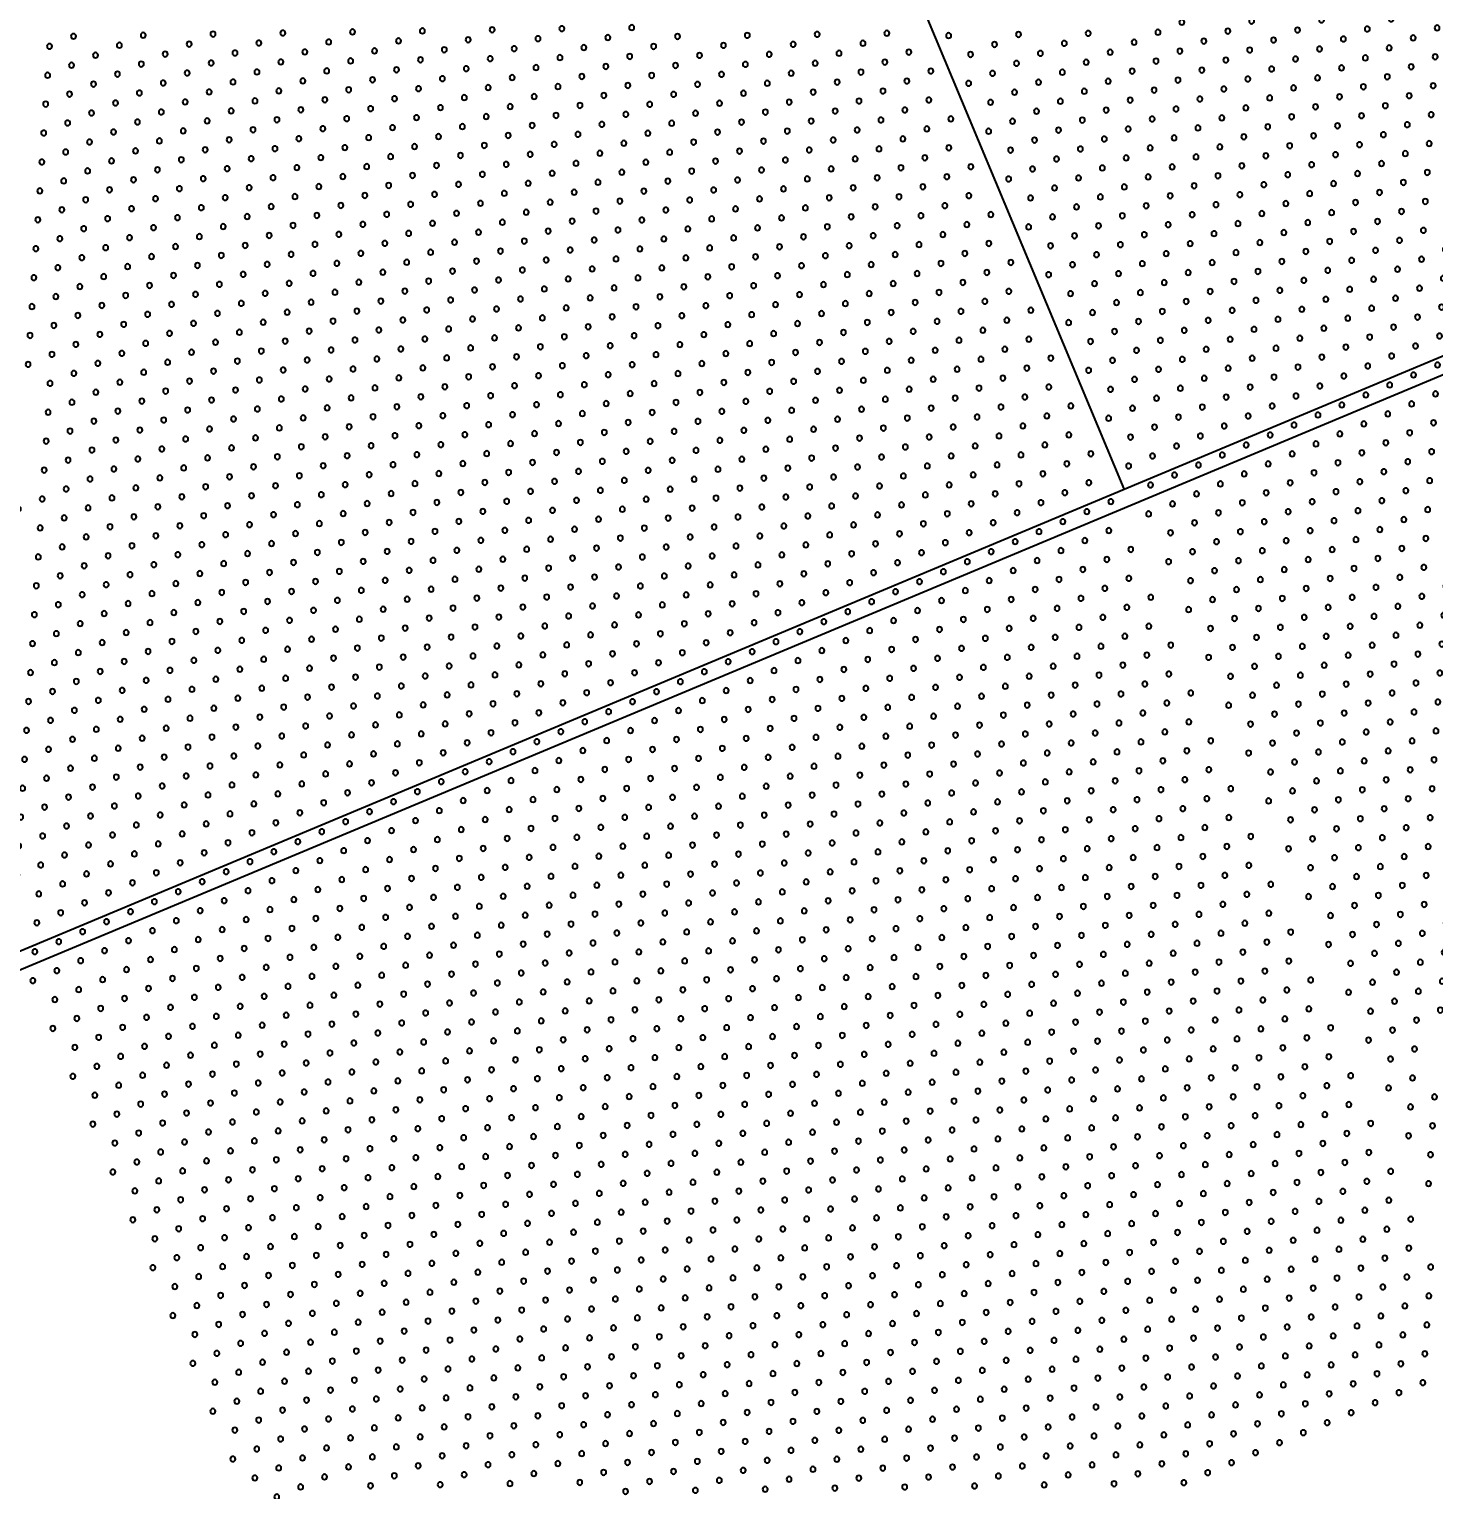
# Model space of a CAD drawing. Header units: millimetres. Extents: x 712803 to 922331, y -1382701 to -1225629.
# Drawn here: x 791081 to 792707, y -1325817 to -1324127 of the extents above; entities that cross this region are included whole.
import ezdxf

# ---------------------------------------------------------------- set-up
doc = ezdxf.new("R2010")
doc.units = ezdxf.units.MM
doc.header["$LTSCALE"] = 10
doc.header["$MEASUREMENT"] = 0
for name, color, linetype in [('I—平顶—分格线', 8, 'Continuous'), ('I—平顶—造型', 122, 'Continuous'), ('I—装饰—尺寸标注', 232, 'Continuous')]:
    doc.layers.add(name, color=color, linetype=linetype)
doc.styles.add('ARIAL', font='arial.ttf')
doc.dimstyles.new('XD30', dxfattribs={"dimscale": 30, "dimtxt": 2.5, "dimasz": 1, "dimexe": 1, "dimexo": 1, "dimgap": 0.8, "dimtad": 1, "dimdec": 0, "dimrnd": 5, "dimdsep": 46, "dimtxsty": 'ARIAL', "dimblk1": 'ARCHTICK', "dimblk2": 'ARCHTICK', "dimsah": 1, "dimcen": -0.9, "dimdle": 1, "dimclrd": 256, "dimclre": 256, "dimclrt": 40, "dimaunit": 1, "dimadec": 0, "dimazin": 0, "dimtfac": 0.35, "dimtdec": 0, "dimtix": 1, "dimtmove": 2, "dimatfit": 3, "dimldrblk": 'ARCHTICK', "dimfxl": 0, "dimtvp": 0.8, "dimtolj": 1, "dimtzin": 0, "dimarcsym": 0})

# ---------------------------------------------------------------- blocks, each defined once
blk = doc.blocks.new('_ArchTick')
at = {"color": 0, "linetype": 'ByBlock', "const_width": 0.15}
blk.add_lwpolyline([(-0.5, -0.5), (0.5, 0.5)], dxfattribs=at)
blk = doc.blocks.new('*D1586')
at = {"layer": 'Defpoints', "color": 0, "ltscale": 50, "transparency": 16777216}
for p in [(712802.6, -1325596.1, 277.1), (794966.1, -1327810.6, 276.8), (794557.8, -1327981.3)]:
    blk.add_point(p, dxfattribs=at)
at = {"layer": 'I—装饰—尺寸标注', "lineweight": -2, "ltscale": 50, "transparency": 16777216}
for p, q in [((781534.8, -1296829.9), (794569.3, -1328009)), ((781408, -1296915.4), (781574.1, -1296846)), ((794673.4, -1327932.9), (794530.1, -1327992.9))]:
    blk.add_line(p, q, dxfattribs=at)
at = {"layer": 'I—装饰—尺寸标注', "lineweight": -2, "ltscale": 50, "transparency": 16777216, "xscale": 30, "yscale": 30, "zscale": 30}
for p, rotation in [((781546.4, -1296857.5), 112.6875065896419), ((794557.8, -1327981.3), 292.6875065896419)]:
    blk.add_blockref('_ArchTick', p, dxfattribs=dict(at, rotation=rotation))
at = {"layer": 'I—装饰—尺寸标注', "color": 40, "ltscale": 50, "transparency": 16777216, "insert": (788109.6, -1312395.4), "char_height": 75, "attachment_point": 5, "rotation": 292.6875, "style": 'ARIAL'}
blk.add_mtext('\\A1;33735', dxfattribs=at)
blk = doc.blocks.new('30-1')
at = {"layer": 'I—平顶—分格线'}
for centre in [(-380, -55.6), (-350, -55.6), (-320, -55.6), (-290, -55.6), (-260, -55.6), (-230, -55.6), (-200, -55.6), (-170, -55.6), (-140, -55.6), (-110, -55.6), (-80, -55.6), (-455, -85.6), (-425, -85.6), (-395, -85.6), (-365, -85.6), (-335, -85.6), (-305, -85.6), (-275, -85.6), (-245, -85.6), (-215, -85.6), (-185, -85.6), (-155, -85.6), (-125, -85.6), (-95, -85.6), (-65, -85.6), (-530, -115.6), (-500, -115.6), (-470, -115.6), (-440, -115.6), (-410, -115.6), (-380, -115.6), (-350, -115.6), (-320, -115.6), (-290, -115.6), (-260, -115.6), (-230, -115.6), (-200, -115.6), (-170, -115.6), (-140, -115.6), (-110, -115.6), (-80, -115.6), (-50, -115.6), (-605, -145.6), (-575, -145.6), (-545, -145.6), (-515, -145.6), (-485, -145.6), (-455, -145.6), (-425, -145.6), (-395, -145.6), (-365, -145.6), (-335, -145.6), (-305, -145.6), (-275, -145.6), (-245, -145.6), (-215, -145.6), (-185, -145.6), (-155, -145.6), (-125, -145.6), (-95, -145.6), (-65, -145.6), (-35, -145.6), (-680, -175.6), (-650, -175.6), (-620, -175.6), (-590, -175.6), (-560, -175.6), (-530, -175.6), (-500, -175.6), (-470, -175.6), (-440, -175.6), (-410, -175.6), (-380, -175.6), (-350, -175.6), (-320, -175.6), (-290, -175.6), (-260, -175.6), (-230, -175.6), (-200, -175.6), (-170, -175.6), (-140, -175.6), (-110, -175.6), (-80, -175.6), (-50, -175.6), (-20, -175.6), (-755, -205.6), (-725, -205.6), (-695, -205.6), (-665, -205.6), (-635, -205.6), (-605, -205.6), (-575, -205.6), (-545, -205.6), (-515, -205.6), (-485, -205.6), (-455, -205.6), (-425, -205.6), (-395, -205.6), (-365, -205.6), (-335, -205.6), (-305, -205.6), (-275, -205.6), (-245, -205.6), (-215, -205.6), (-185, -205.6), (-155, -205.6), (-125, -205.6), (-95, -205.6), (-65, -205.6), (-35, -205.6), (-830, -235.6), (-800, -235.6), (-770, -235.6), (-740, -235.6), (-710, -235.6), (-680, -235.6), (-650, -235.6), (-620, -235.6), (-590, -235.6), (-560, -235.6), (-530, -235.6), (-500, -235.6), (-470, -235.6), (-440, -235.6), (-410, -235.6), (-380, -235.6), (-350, -235.6), (-320, -235.6), (-290, -235.6), (-260, -235.6), (-230, -235.6), (-200, -235.6), (-170, -235.6), (-140, -235.6), (-110, -235.6), (-80, -235.6), (-50, -235.6), (-20, -235.6), (-1385, -265.6), (-905, -265.6), (-875, -265.6), (-845, -265.6), (-815, -265.6), (-785, -265.6), (-755, -265.6), (-725, -265.6), (-695, -265.6), (-665, -265.6), (-635, -265.6), (-605, -265.6), (-575, -265.6), (-545, -265.6), (-515, -265.6), (-485, -265.6), (-455, -265.6), (-425, -265.6), (-395, -265.6), (-365, -265.6), (-335, -265.6), (-305, -265.6), (-275, -265.6), (-245, -265.6), (-215, -265.6), (-185, -265.6), (-155, -265.6), (-125, -265.6), (-95, -265.6), (-65, -265.6), (-35, -265.6), (-1370, -295.6), (-980, -295.6), (-950, -295.6), (-920, -295.6), (-890, -295.6), (-860, -295.6), (-830, -295.6), (-800, -295.6), (-770, -295.6), (-740, -295.6), (-710, -295.6), (-680, -295.6), (-650, -295.6), (-620, -295.6), (-590, -295.6), (-560, -295.6), (-530, -295.6), (-500, -295.6), (-470, -295.6), (-440, -295.6), (-410, -295.6), (-380, -295.6), (-350, -295.6), (-320, -295.6), (-290, -295.6), (-260, -295.6), (-230, -295.6), (-200, -295.6), (-170, -295.6), (-140, -295.6), (-110, -295.6), (-80, -295.6), (-50, -295.6), (-20, -295.6), (-1385, -325.6), (-1355, -325.6), (-1025, -325.6), (-995, -325.6), (-965, -325.6), (-935, -325.6), (-905, -325.6), (-875, -325.6), (-845, -325.6), (-815, -325.6), (-785, -325.6), (-755, -325.6), (-725, -325.6), (-695, -325.6), (-665, -325.6), (-635, -325.6), (-605, -325.6), (-575, -325.6), (-545, -325.6), (-515, -325.6), (-485, -325.6), (-455, -325.6), (-425, -325.6), (-395, -325.6), (-365, -325.6), (-335, -325.6), (-305, -325.6), (-275, -325.6), (-245, -325.6), (-215, -325.6), (-185, -325.6), (-155, -325.6), (-125, -325.6), (-95, -325.6), (-65, -325.6), (-35, -325.6), (-1370, -355.6), (-1340, -355.6), (-1100, -355.6), (-1070, -355.6), (-1040, -355.6), (-1010, -355.6), (-980, -355.6), (-950, -355.6), (-920, -355.6), (-890, -355.6), (-860, -355.6), (-830, -355.6), (-800, -355.6), (-770, -355.6), (-740, -355.6), (-710, -355.6), (-680, -355.6), (-650, -355.6), (-620, -355.6), (-590, -355.6), (-560, -355.6), (-530, -355.6), (-500, -355.6), (-470, -355.6), (-440, -355.6), (-410, -355.6), (-380, -355.6), (-350, -355.6), (-320, -355.6), (-290, -355.6), (-260, -355.6), (-230, -355.6), (-200, -355.6), (-170, -355.6), (-140, -355.6), (-110, -355.6), (-80, -355.6), (-50, -355.6), (-20, -355.6), (-1385, -385.6), (-1355, -385.6), (-1175, -385.6), (-1145, -385.6), (-1115, -385.6), (-1085, -385.6), (-1055, -385.6), (-1025, -385.6), (-995, -385.6), (-965, -385.6), (-935, -385.6), (-905, -385.6), (-875, -385.6), (-845, -385.6), (-815, -385.6), (-785, -385.6), (-755, -385.6), (-725, -385.6), (-695, -385.6), (-665, -385.6), (-635, -385.6), (-605, -385.6), (-575, -385.6), (-545, -385.6), (-515, -385.6), (-485, -385.6), (-455, -385.6), (-425, -385.6), (-395, -385.6), (-365, -385.6), (-335, -385.6), (-305, -385.6), (-275, -385.6), (-245, -385.6), (-215, -385.6), (-185, -385.6), (-155, -385.6), (-125, -385.6), (-95, -385.6), (-65, -385.6), (-35, -385.6), (-1370, -415.6), (-1340, -415.6), (-1250, -415.6), (-1220, -415.6), (-1190, -415.6), (-1160, -415.6), (-1130, -415.6), (-1100, -415.6), (-1070, -415.6), (-1040, -415.6), (-1010, -415.6), (-980, -415.6), (-950, -415.6), (-920, -415.6), (-890, -415.6), (-860, -415.6), (-830, -415.6), (-800, -415.6), (-770, -415.6), (-740, -415.6), (-710, -415.6), (-680, -415.6), (-650, -415.6), (-620, -415.6), (-590, -415.6), (-560, -415.6), (-530, -415.6), (-500, -415.6), (-470, -415.6), (-440, -415.6), (-410, -415.6), (-380, -415.6), (-350, -415.6), (-320, -415.6), (-290, -415.6), (-260, -415.6), (-230, -415.6), (-200, -415.6), (-170, -415.6), (-140, -415.6), (-110, -415.6), (-80, -415.6), (-50, -415.6), (-20, -415.6), (-1385, -445.6), (-1355, -445.6), (-1325, -445.6), (-1295, -445.6), (-1265, -445.6), (-1235, -445.6), (-1205, -445.6), (-1175, -445.6), (-1145, -445.6), (-1115, -445.6), (-1085, -445.6), (-1055, -445.6), (-1025, -445.6), (-995, -445.6), (-965, -445.6), (-935, -445.6), (-905, -445.6), (-875, -445.6), (-845, -445.6), (-815, -445.6), (-785, -445.6), (-755, -445.6), (-725, -445.6), (-695, -445.6), (-665, -445.6), (-635, -445.6), (-605, -445.6), (-575, -445.6), (-545, -445.6), (-515, -445.6), (-485, -445.6), (-455, -445.6), (-425, -445.6), (-395, -445.6), (-365, -445.6), (-335, -445.6), (-305, -445.6), (-275, -445.6), (-245, -445.6), (-215, -445.6), (-185, -445.6), (-155, -445.6), (-125, -445.6), (-95, -445.6), (-65, -445.6), (-35, -445.6), (-1370, -475.6), (-1340, -475.6), (-1310, -475.6), (-1280, -475.6), (-1250, -475.6), (-1220, -475.6), (-1190, -475.6), (-1160, -475.6), (-1130, -475.6), (-1100, -475.6), (-1070, -475.6), (-1040, -475.6), (-1010, -475.6), (-980, -475.6), (-950, -475.6), (-920, -475.6), (-890, -475.6), (-860, -475.6), (-830, -475.6), (-800, -475.6), (-770, -475.6), (-740, -475.6), (-710, -475.6), (-680, -475.6), (-650, -475.6), (-620, -475.6), (-590, -475.6), (-560, -475.6), (-530, -475.6), (-500, -475.6), (-470, -475.6), (-440, -475.6), (-410, -475.6), (-380, -475.6), (-350, -475.6), (-320, -475.6), (-290, -475.6), (-260, -475.6), (-230, -475.6), (-200, -475.6), (-170, -475.6), (-140, -475.6), (-110, -475.6), (-80, -475.6), (-50, -475.6), (-20, -475.6), (-1385, -505.6), (-1355, -505.6), (-1325, -505.6), (-1295, -505.6), (-1265, -505.6), (-1235, -505.6), (-1205, -505.6), (-1175, -505.6), (-1145, -505.6), (-1115, -505.6), (-1085, -505.6), (-1055, -505.6), (-1025, -505.6), (-995, -505.6), (-965, -505.6), (-935, -505.6), (-905, -505.6), (-875, -505.6), (-845, -505.6), (-815, -505.6), (-785, -505.6), (-755, -505.6), (-725, -505.6), (-695, -505.6), (-665, -505.6), (-635, -505.6), (-605, -505.6), (-575, -505.6), (-545, -505.6), (-515, -505.6), (-485, -505.6), (-455, -505.6), (-425, -505.6), (-395, -505.6), (-365, -505.6), (-335, -505.6), (-305, -505.6), (-275, -505.6), (-245, -505.6), (-215, -505.6), (-185, -505.6), (-155, -505.6), (-125, -505.6), (-95, -505.6), (-65, -505.6), (-35, -505.6), (-1370, -535.6), (-1340, -535.6), (-1310, -535.6), (-1280, -535.6), (-1250, -535.6), (-1220, -535.6), (-1190, -535.6), (-1160, -535.6), (-1130, -535.6), (-1100, -535.6), (-1070, -535.6), (-1040, -535.6), (-1010, -535.6), (-980, -535.6), (-950, -535.6), (-920, -535.6), (-890, -535.6), (-860, -535.6), (-830, -535.6), (-800, -535.6), (-770, -535.6), (-740, -535.6), (-710, -535.6), (-680, -535.6), (-650, -535.6), (-620, -535.6), (-590, -535.6), (-560, -535.6), (-530, -535.6), (-500, -535.6), (-470, -535.6), (-440, -535.6), (-410, -535.6), (-380, -535.6), (-350, -535.6), (-320, -535.6), (-290, -535.6), (-260, -535.6), (-230, -535.6), (-200, -535.6), (-170, -535.6), (-140, -535.6), (-110, -535.6), (-80, -535.6), (-50, -535.6), (-20, -535.6), (-1385, -565.6), (-1355, -565.6), (-1325, -565.6), (-1295, -565.6), (-1265, -565.6), (-1235, -565.6), (-1205, -565.6), (-1175, -565.6), (-1145, -565.6), (-1115, -565.6), (-1085, -565.6), (-1055, -565.6), (-1025, -565.6), (-995, -565.6), (-965, -565.6), (-935, -565.6), (-905, -565.6), (-875, -565.6), (-845, -565.6), (-815, -565.6), (-785, -565.6), (-755, -565.6), (-725, -565.6), (-695, -565.6), (-665, -565.6), (-635, -565.6), (-605, -565.6), (-575, -565.6), (-545, -565.6), (-515, -565.6), (-485, -565.6), (-455, -565.6), (-425, -565.6), (-395, -565.6), (-365, -565.6), (-335, -565.6), (-305, -565.6), (-275, -565.6), (-245, -565.6), (-215, -565.6), (-185, -565.6), (-155, -565.6), (-125, -565.6), (-95, -565.6), (-65, -565.6), (-35, -565.6), (-1370, -595.6), (-1340, -595.6), (-1310, -595.6), (-1280, -595.6), (-1250, -595.6), (-1220, -595.6), (-1190, -595.6), (-1160, -595.6), (-1130, -595.6), (-1100, -595.6), (-1070, -595.6), (-1040, -595.6), (-1010, -595.6), (-980, -595.6), (-950, -595.6), (-920, -595.6), (-890, -595.6), (-860, -595.6), (-830, -595.6), (-800, -595.6), (-770, -595.6), (-740, -595.6), (-710, -595.6), (-680, -595.6), (-650, -595.6), (-620, -595.6), (-590, -595.6), (-560, -595.6), (-530, -595.6), (-500, -595.6), (-470, -595.6), (-440, -595.6), (-410, -595.6), (-380, -595.6), (-350, -595.6), (-320, -595.6), (-290, -595.6), (-260, -595.6), (-230, -595.6), (-200, -595.6), (-170, -595.6), (-140, -595.6), (-110, -595.6), (-80, -595.6), (-50, -595.6), (-20, -595.6), (-1385, -625.6), (-1355, -625.6), (-1325, -625.6), (-1295, -625.6), (-1265, -625.6), (-1235, -625.6), (-1205, -625.6), (-1175, -625.6), (-1145, -625.6), (-1115, -625.6), (-1085, -625.6), (-1055, -625.6), (-1025, -625.6), (-995, -625.6), (-965, -625.6), (-935, -625.6), (-905, -625.6), (-875, -625.6), (-845, -625.6), (-815, -625.6), (-785, -625.6), (-755, -625.6), (-725, -625.6), (-695, -625.6), (-665, -625.6), (-635, -625.6), (-605, -625.6), (-575, -625.6), (-545, -625.6), (-515, -625.6), (-485, -625.6), (-455, -625.6), (-425, -625.6), (-395, -625.6), (-365, -625.6), (-335, -625.6), (-305, -625.6), (-275, -625.6), (-245, -625.6), (-215, -625.6), (-185, -625.6), (-155, -625.6), (-125, -625.6), (-95, -625.6), (-65, -625.6), (-35, -625.6), (-1370, -655.6), (-1340, -655.6), (-1310, -655.6), (-1280, -655.6), (-1250, -655.6), (-1220, -655.6), (-1190, -655.6), (-1160, -655.6), (-1130, -655.6), (-1100, -655.6), (-1070, -655.6), (-1040, -655.6), (-1010, -655.6), (-980, -655.6), (-950, -655.6), (-920, -655.6), (-890, -655.6), (-860, -655.6), (-830, -655.6), (-800, -655.6), (-770, -655.6), (-740, -655.6), (-710, -655.6), (-680, -655.6), (-650, -655.6), (-620, -655.6), (-590, -655.6), (-560, -655.6), (-530, -655.6), (-500, -655.6), (-470, -655.6), (-440, -655.6), (-410, -655.6), (-380, -655.6), (-350, -655.6), (-320, -655.6), (-290, -655.6), (-260, -655.6), (-230, -655.6), (-200, -655.6), (-170, -655.6), (-140, -655.6), (-110, -655.6), (-80, -655.6), (-50, -655.6), (-20, -655.6), (-1385, -685.6), (-1355, -685.6), (-1325, -685.6), (-1295, -685.6), (-1265, -685.6), (-1235, -685.6), (-1205, -685.6), (-1175, -685.6), (-1145, -685.6), (-1115, -685.6), (-1085, -685.6), (-1055, -685.6), (-1025, -685.6), (-995, -685.6), (-965, -685.6), (-935, -685.6), (-905, -685.6), (-875, -685.6), (-845, -685.6), (-815, -685.6), (-785, -685.6), (-755, -685.6), (-725, -685.6), (-695, -685.6), (-665, -685.6), (-635, -685.6), (-605, -685.6), (-575, -685.6), (-545, -685.6), (-515, -685.6), (-485, -685.6), (-455, -685.6), (-425, -685.6), (-395, -685.6), (-365, -685.6), (-335, -685.6), (-305, -685.6), (-275, -685.6), (-245, -685.6), (-215, -685.6), (-185, -685.6), (-155, -685.6), (-125, -685.6), (-95, -685.6), (-65, -685.6), (-35, -685.6), (-1370, -715.6), (-1340, -715.6), (-1310, -715.6), (-1280, -715.6), (-1250, -715.6), (-1220, -715.6), (-1190, -715.6), (-1160, -715.6), (-1130, -715.6), (-1100, -715.6), (-1070, -715.6), (-1040, -715.6), (-1010, -715.6), (-980, -715.6), (-950, -715.6), (-920, -715.6), (-890, -715.6), (-860, -715.6), (-830, -715.6), (-800, -715.6), (-770, -715.6), (-740, -715.6), (-710, -715.6), (-680, -715.6), (-650, -715.6), (-620, -715.6), (-590, -715.6), (-560, -715.6), (-530, -715.6), (-500, -715.6), (-470, -715.6), (-440, -715.6), (-410, -715.6), (-380, -715.6), (-350, -715.6), (-320, -715.6), (-290, -715.6), (-260, -715.6), (-230, -715.6), (-200, -715.6), (-170, -715.6), (-140, -715.6), (-110, -715.6), (-80, -715.6), (-50, -715.6), (-20, -715.6), (-1385, -745.6), (-1355, -745.6), (-1325, -745.6), (-1295, -745.6), (-1265, -745.6), (-1235, -745.6), (-1205, -745.6), (-1175, -745.6), (-1145, -745.6), (-1115, -745.6), (-1085, -745.6), (-1055, -745.6), (-1025, -745.6), (-995, -745.6), (-965, -745.6), (-935, -745.6), (-905, -745.6), (-875, -745.6), (-845, -745.6), (-815, -745.6), (-785, -745.6), (-755, -745.6), (-725, -745.6), (-695, -745.6), (-665, -745.6), (-635, -745.6), (-605, -745.6), (-575, -745.6), (-545, -745.6), (-515, -745.6), (-485, -745.6), (-455, -745.6), (-425, -745.6), (-395, -745.6), (-365, -745.6), (-335, -745.6), (-305, -745.6), (-275, -745.6), (-245, -745.6), (-215, -745.6), (-185, -745.6), (-155, -745.6), (-125, -745.6), (-95, -745.6), (-65, -745.6), (-35, -745.6), (-1370, -775.6), (-1340, -775.6), (-1310, -775.6), (-1280, -775.6), (-1250, -775.6), (-1220, -775.6), (-1190, -775.6), (-1160, -775.6), (-1130, -775.6), (-1100, -775.6), (-1070, -775.6), (-1040, -775.6), (-1010, -775.6), (-980, -775.6), (-950, -775.6), (-920, -775.6), (-890, -775.6), (-860, -775.6), (-830, -775.6), (-800, -775.6), (-770, -775.6), (-740, -775.6), (-710, -775.6), (-680, -775.6), (-650, -775.6), (-620, -775.6), (-590, -775.6), (-560, -775.6), (-530, -775.6), (-500, -775.6), (-470, -775.6), (-440, -775.6), (-410, -775.6), (-380, -775.6), (-350, -775.6), (-320, -775.6), (-290, -775.6), (-260, -775.6), (-230, -775.6), (-200, -775.6), (-170, -775.6), (-140, -775.6), (-110, -775.6), (-80, -775.6), (-50, -775.6), (-20, -775.6), (-1385, -805.6), (-1355, -805.6), (-1325, -805.6), (-1295, -805.6), (-1265, -805.6), (-1235, -805.6), (-1205, -805.6), (-1175, -805.6), (-1145, -805.6), (-1115, -805.6), (-1085, -805.6), (-1055, -805.6), (-1025, -805.6), (-995, -805.6), (-965, -805.6), (-935, -805.6), (-905, -805.6), (-875, -805.6), (-845, -805.6), (-815, -805.6), (-785, -805.6), (-755, -805.6), (-725, -805.6), (-695, -805.6), (-665, -805.6), (-635, -805.6), (-605, -805.6), (-575, -805.6), (-545, -805.6), (-515, -805.6), (-485, -805.6), (-455, -805.6), (-425, -805.6), (-395, -805.6), (-365, -805.6), (-335, -805.6), (-305, -805.6), (-275, -805.6), (-245, -805.6), (-215, -805.6), (-185, -805.6), (-155, -805.6), (-125, -805.6), (-95, -805.6), (-65, -805.6), (-35, -805.6), (-1370, -835.6), (-1340, -835.6), (-1310, -835.6), (-1280, -835.6), (-1250, -835.6), (-1220, -835.6), (-1190, -835.6), (-1160, -835.6), (-1130, -835.6), (-1100, -835.6), (-1070, -835.6), (-1040, -835.6), (-1010, -835.6), (-980, -835.6), (-950, -835.6), (-920, -835.6), (-890, -835.6), (-860, -835.6), (-830, -835.6), (-800, -835.6), (-770, -835.6), (-740, -835.6), (-710, -835.6), (-680, -835.6), (-650, -835.6), (-620, -835.6), (-590, -835.6), (-560, -835.6), (-530, -835.6), (-500, -835.6), (-470, -835.6), (-440, -835.6), (-410, -835.6), (-380, -835.6), (-350, -835.6), (-320, -835.6), (-290, -835.6), (-260, -835.6), (-230, -835.6), (-200, -835.6), (-170, -835.6), (-140, -835.6), (-110, -835.6), (-80, -835.6), (-50, -835.6), (-20, -835.6), (-1385, -865.6), (-1355, -865.6), (-1325, -865.6), (-1295, -865.6), (-1265, -865.6), (-1235, -865.6), (-1205, -865.6), (-1175, -865.6), (-1145, -865.6), (-1115, -865.6), (-1085, -865.6), (-1055, -865.6), (-1025, -865.6), (-995, -865.6), (-965, -865.6), (-935, -865.6), (-905, -865.6), (-875, -865.6), (-845, -865.6), (-815, -865.6), (-785, -865.6), (-755, -865.6), (-725, -865.6), (-695, -865.6), (-665, -865.6), (-635, -865.6), (-605, -865.6), (-575, -865.6), (-545, -865.6), (-515, -865.6), (-485, -865.6), (-455, -865.6), (-425, -865.6), (-395, -865.6), (-365, -865.6), (-335, -865.6), (-305, -865.6), (-275, -865.6), (-245, -865.6), (-215, -865.6), (-185, -865.6), (-155, -865.6), (-125, -865.6), (-95, -865.6), (-65, -865.6), (-35, -865.6), (-1370, -895.6), (-1340, -895.6), (-1310, -895.6), (-1280, -895.6), (-1250, -895.6), (-1220, -895.6), (-1190, -895.6), (-1160, -895.6), (-1130, -895.6), (-1100, -895.6), (-1070, -895.6), (-1040, -895.6), (-1010, -895.6), (-980, -895.6), (-950, -895.6), (-920, -895.6), (-890, -895.6), (-860, -895.6), (-830, -895.6), (-800, -895.6), (-770, -895.6), (-740, -895.6), (-710, -895.6), (-680, -895.6), (-650, -895.6), (-620, -895.6), (-590, -895.6), (-560, -895.6), (-530, -895.6), (-500, -895.6), (-470, -895.6), (-440, -895.6), (-410, -895.6), (-380, -895.6), (-350, -895.6), (-320, -895.6), (-290, -895.6), (-260, -895.6), (-230, -895.6), (-200, -895.6), (-170, -895.6), (-140, -895.6), (-110, -895.6), (-80, -895.6), (-50, -895.6), (-20, -895.6), (-1385, -925.6), (-1355, -925.6), (-1325, -925.6), (-1295, -925.6), (-1265, -925.6), (-1235, -925.6), (-1205, -925.6), (-1175, -925.6), (-1145, -925.6), (-1115, -925.6), (-1085, -925.6), (-1055, -925.6), (-1025, -925.6), (-995, -925.6), (-965, -925.6), (-935, -925.6), (-905, -925.6), (-875, -925.6), (-845, -925.6), (-815, -925.6), (-785, -925.6), (-755, -925.6), (-725, -925.6), (-695, -925.6), (-665, -925.6), (-635, -925.6), (-605, -925.6), (-575, -925.6), (-545, -925.6), (-515, -925.6), (-485, -925.6), (-455, -925.6), (-425, -925.6), (-395, -925.6), (-365, -925.6), (-335, -925.6), (-305, -925.6), (-275, -925.6), (-245, -925.6), (-215, -925.6), (-185, -925.6), (-155, -925.6), (-125, -925.6), (-95, -925.6), (-65, -925.6), (-35, -925.6), (-1370, -955.6), (-1340, -955.6), (-1310, -955.6), (-1280, -955.6), (-1250, -955.6), (-1220, -955.6), (-1190, -955.6), (-1160, -955.6), (-1130, -955.6), (-1100, -955.6), (-1070, -955.6), (-1040, -955.6), (-1010, -955.6), (-980, -955.6), (-950, -955.6), (-920, -955.6), (-890, -955.6), (-860, -955.6), (-830, -955.6), (-800, -955.6), (-770, -955.6), (-740, -955.6), (-710, -955.6), (-680, -955.6), (-650, -955.6), (-620, -955.6), (-590, -955.6), (-560, -955.6), (-530, -955.6), (-500, -955.6), (-470, -955.6), (-440, -955.6), (-410, -955.6), (-380, -955.6), (-350, -955.6), (-320, -955.6), (-290, -955.6), (-260, -955.6), (-230, -955.6), (-200, -955.6), (-170, -955.6), (-140, -955.6), (-110, -955.6), (-80, -955.6), (-50, -955.6), (-20, -955.6), (-1385, -985.6), (-1355, -985.6), (-1325, -985.6), (-1295, -985.6), (-1265, -985.6), (-1235, -985.6), (-1205, -985.6), (-1175, -985.6), (-1145, -985.6), (-1115, -985.6), (-1085, -985.6), (-1055, -985.6), (-1025, -985.6), (-995, -985.6), (-965, -985.6), (-935, -985.6), (-905, -985.6), (-875, -985.6), (-845, -985.6), (-815, -985.6), (-785, -985.6), (-755, -985.6), (-725, -985.6), (-695, -985.6), (-665, -985.6), (-635, -985.6), (-605, -985.6), (-575, -985.6), (-545, -985.6), (-515, -985.6), (-485, -985.6), (-455, -985.6), (-425, -985.6), (-395, -985.6), (-365, -985.6), (-335, -985.6), (-305, -985.6), (-275, -985.6), (-245, -985.6), (-215, -985.6), (-185, -985.6), (-155, -985.6), (-125, -985.6), (-95, -985.6), (-65, -985.6), (-35, -985.6), (-1370, -1015.6), (-1340, -1015.6), (-1310, -1015.6), (-1280, -1015.6), (-1250, -1015.6), (-1220, -1015.6), (-1190, -1015.6), (-1160, -1015.6), (-1130, -1015.6), (-1100, -1015.6), (-1070, -1015.6), (-1040, -1015.6), (-1010, -1015.6), (-980, -1015.6), (-950, -1015.6), (-920, -1015.6), (-890, -1015.6), (-860, -1015.6), (-830, -1015.6), (-800, -1015.6), (-770, -1015.6), (-740, -1015.6), (-710, -1015.6), (-680, -1015.6), (-650, -1015.6), (-620, -1015.6), (-590, -1015.6), (-560, -1015.6), (-530, -1015.6), (-500, -1015.6), (-470, -1015.6), (-440, -1015.6), (-410, -1015.6), (-380, -1015.6), (-350, -1015.6), (-320, -1015.6), (-290, -1015.6), (-260, -1015.6), (-230, -1015.6), (-200, -1015.6), (-170, -1015.6), (-140, -1015.6), (-110, -1015.6), (-80, -1015.6), (-50, -1015.6), (-20, -1015.6), (-1385, -1045.6), (-1355, -1045.6), (-1325, -1045.6), (-1295, -1045.6), (-1265, -1045.6), (-1235, -1045.6), (-1205, -1045.6), (-1175, -1045.6), (-1145, -1045.6), (-1115, -1045.6), (-1085, -1045.6), (-1055, -1045.6), (-1025, -1045.6), (-995, -1045.6), (-965, -1045.6), (-935, -1045.6), (-905, -1045.6), (-875, -1045.6), (-845, -1045.6), (-815, -1045.6), (-785, -1045.6), (-755, -1045.6), (-725, -1045.6), (-695, -1045.6), (-665, -1045.6), (-635, -1045.6), (-605, -1045.6), (-575, -1045.6), (-545, -1045.6), (-515, -1045.6), (-485, -1045.6), (-455, -1045.6), (-425, -1045.6), (-395, -1045.6), (-365, -1045.6), (-335, -1045.6), (-305, -1045.6), (-275, -1045.6), (-245, -1045.6), (-215, -1045.6), (-185, -1045.6), (-155, -1045.6), (-125, -1045.6), (-95, -1045.6), (-65, -1045.6), (-35, -1045.6), (-1370, -1075.6), (-1340, -1075.6), (-1310, -1075.6), (-1280, -1075.6), (-1250, -1075.6), (-1220, -1075.6), (-1190, -1075.6), (-1160, -1075.6), (-1130, -1075.6), (-1100, -1075.6), (-1070, -1075.6), (-1040, -1075.6), (-1010, -1075.6), (-980, -1075.6), (-950, -1075.6), (-920, -1075.6), (-890, -1075.6), (-860, -1075.6), (-830, -1075.6), (-800, -1075.6), (-770, -1075.6), (-740, -1075.6), (-710, -1075.6), (-680, -1075.6), (-650, -1075.6), (-620, -1075.6), (-590, -1075.6), (-560, -1075.6), (-530, -1075.6), (-500, -1075.6), (-470, -1075.6), (-440, -1075.6), (-410, -1075.6), (-380, -1075.6), (-350, -1075.6), (-320, -1075.6), (-290, -1075.6), (-260, -1075.6), (-230, -1075.6), (-200, -1075.6), (-170, -1075.6), (-140, -1075.6), (-110, -1075.6), (-80, -1075.6), (-50, -1075.6), (-20, -1075.6), (-1385, -1105.6), (-1355, -1105.6), (-1325, -1105.6), (-1295, -1105.6), (-1265, -1105.6), (-1235, -1105.6), (-1205, -1105.6), (-1175, -1105.6), (-1145, -1105.6), (-1115, -1105.6), (-1085, -1105.6), (-1055, -1105.6), (-1025, -1105.6), (-995, -1105.6), (-965, -1105.6), (-935, -1105.6), (-905, -1105.6), (-875, -1105.6), (-845, -1105.6), (-815, -1105.6), (-785, -1105.6), (-755, -1105.6), (-725, -1105.6), (-695, -1105.6), (-665, -1105.6), (-635, -1105.6), (-605, -1105.6), (-575, -1105.6), (-545, -1105.6), (-515, -1105.6), (-485, -1105.6), (-455, -1105.6), (-425, -1105.6), (-395, -1105.6), (-365, -1105.6), (-335, -1105.6), (-305, -1105.6), (-275, -1105.6), (-245, -1105.6), (-215, -1105.6), (-185, -1105.6), (-155, -1105.6), (-125, -1105.6), (-95, -1105.6), (-65, -1105.6), (-35, -1105.6), (-1370, -1135.6), (-1340, -1135.6), (-1310, -1135.6), (-1280, -1135.6), (-1250, -1135.6), (-1220, -1135.6), (-1190, -1135.6), (-1160, -1135.6), (-1130, -1135.6), (-1100, -1135.6), (-1070, -1135.6), (-1040, -1135.6), (-1010, -1135.6), (-980, -1135.6), (-950, -1135.6), (-920, -1135.6), (-890, -1135.6), (-860, -1135.6), (-830, -1135.6), (-800, -1135.6), (-770, -1135.6), (-740, -1135.6), (-710, -1135.6), (-680, -1135.6), (-650, -1135.6), (-620, -1135.6), (-590, -1135.6), (-560, -1135.6), (-530, -1135.6), (-500, -1135.6), (-470, -1135.6), (-440, -1135.6), (-410, -1135.6), (-380, -1135.6), (-350, -1135.6), (-320, -1135.6), (-290, -1135.6), (-260, -1135.6), (-230, -1135.6), (-200, -1135.6), (-170, -1135.6), (-140, -1135.6), (-110, -1135.6), (-80, -1135.6), (-50, -1135.6), (-20, -1135.6), (-1385, -1165.6), (-1355, -1165.6), (-1325, -1165.6), (-1295, -1165.6), (-1265, -1165.6), (-1235, -1165.6), (-1205, -1165.6), (-1175, -1165.6), (-1145, -1165.6), (-1115, -1165.6), (-1085, -1165.6), (-1055, -1165.6), (-1025, -1165.6), (-995, -1165.6), (-965, -1165.6), (-935, -1165.6), (-905, -1165.6), (-875, -1165.6), (-845, -1165.6), (-815, -1165.6), (-785, -1165.6), (-755, -1165.6), (-725, -1165.6), (-695, -1165.6), (-665, -1165.6), (-635, -1165.6), (-605, -1165.6), (-575, -1165.6), (-545, -1165.6), (-515, -1165.6), (-485, -1165.6), (-455, -1165.6), (-425, -1165.6), (-395, -1165.6), (-365, -1165.6), (-335, -1165.6), (-305, -1165.6), (-275, -1165.6), (-245, -1165.6), (-215, -1165.6), (-185, -1165.6), (-155, -1165.6), (-125, -1165.6), (-95, -1165.6), (-65, -1165.6), (-35, -1165.6), (-1370, -1195.6), (-1340, -1195.6), (-1310, -1195.6), (-1280, -1195.6), (-1250, -1195.6), (-1220, -1195.6), (-1190, -1195.6), (-1160, -1195.6), (-1130, -1195.6), (-1100, -1195.6), (-1070, -1195.6), (-1040, -1195.6), (-1010, -1195.6), (-980, -1195.6), (-950, -1195.6), (-920, -1195.6), (-890, -1195.6), (-860, -1195.6), (-830, -1195.6), (-800, -1195.6), (-770, -1195.6), (-740, -1195.6), (-710, -1195.6), (-680, -1195.6), (-650, -1195.6), (-620, -1195.6), (-590, -1195.6), (-560, -1195.6), (-530, -1195.6), (-500, -1195.6), (-470, -1195.6), (-440, -1195.6), (-410, -1195.6), (-380, -1195.6), (-350, -1195.6), (-320, -1195.6), (-290, -1195.6), (-260, -1195.6), (-230, -1195.6), (-200, -1195.6), (-170, -1195.6), (-140, -1195.6), (-110, -1195.6), (-80, -1195.6), (-50, -1195.6), (-20, -1195.6), (-1385, -1225.6), (-1355, -1225.6), (-1325, -1225.6), (-1295, -1225.6), (-1265, -1225.6), (-1235, -1225.6), (-1205, -1225.6), (-1175, -1225.6), (-1145, -1225.6), (-1115, -1225.6), (-1085, -1225.6), (-1055, -1225.6), (-1025, -1225.6), (-995, -1225.6), (-965, -1225.6), (-935, -1225.6), (-905, -1225.6), (-875, -1225.6), (-845, -1225.6), (-815, -1225.6), (-785, -1225.6), (-755, -1225.6), (-725, -1225.6), (-695, -1225.6), (-665, -1225.6), (-635, -1225.6), (-605, -1225.6), (-575, -1225.6), (-545, -1225.6), (-515, -1225.6), (-485, -1225.6), (-455, -1225.6), (-425, -1225.6), (-395, -1225.6), (-365, -1225.6), (-335, -1225.6), (-305, -1225.6), (-275, -1225.6), (-245, -1225.6), (-215, -1225.6), (-185, -1225.6), (-155, -1225.6), (-125, -1225.6), (-95, -1225.6), (-65, -1225.6), (-35, -1225.6), (-1370, -1255.6), (-1340, -1255.6), (-1310, -1255.6), (-1280, -1255.6), (-1250, -1255.6), (-1220, -1255.6), (-1190, -1255.6), (-1160, -1255.6), (-1130, -1255.6), (-1100, -1255.6), (-1070, -1255.6), (-1040, -1255.6), (-1010, -1255.6), (-980, -1255.6), (-950, -1255.6), (-920, -1255.6), (-890, -1255.6), (-860, -1255.6), (-830, -1255.6), (-800, -1255.6), (-770, -1255.6), (-740, -1255.6), (-710, -1255.6), (-680, -1255.6), (-650, -1255.6), (-620, -1255.6), (-590, -1255.6), (-560, -1255.6), (-530, -1255.6), (-500, -1255.6), (-470, -1255.6), (-440, -1255.6), (-410, -1255.6), (-380, -1255.6), (-350, -1255.6), (-320, -1255.6), (-290, -1255.6), (-260, -1255.6), (-230, -1255.6), (-200, -1255.6), (-170, -1255.6), (-140, -1255.6), (-110, -1255.6), (-80, -1255.6), (-50, -1255.6), (-20, -1255.6), (-1385, -1285.6), (-1355, -1285.6), (-1325, -1285.6), (-1295, -1285.6), (-1265, -1285.6), (-1235, -1285.6), (-1205, -1285.6), (-1175, -1285.6), (-1145, -1285.6), (-1115, -1285.6), (-1085, -1285.6), (-1055, -1285.6), (-1025, -1285.6), (-995, -1285.6), (-965, -1285.6), (-935, -1285.6), (-905, -1285.6), (-875, -1285.6), (-845, -1285.6), (-815, -1285.6), (-785, -1285.6), (-755, -1285.6), (-725, -1285.6), (-695, -1285.6), (-665, -1285.6), (-635, -1285.6), (-605, -1285.6), (-575, -1285.6), (-545, -1285.6), (-515, -1285.6), (-485, -1285.6), (-455, -1285.6), (-425, -1285.6), (-395, -1285.6), (-365, -1285.6), (-335, -1285.6), (-305, -1285.6), (-275, -1285.6), (-245, -1285.6), (-215, -1285.6), (-185, -1285.6), (-155, -1285.6), (-125, -1285.6), (-95, -1285.6), (-65, -1285.6), (-35, -1285.6), (-1370, -1315.6), (-1340, -1315.6), (-1310, -1315.6), (-1280, -1315.6), (-1250, -1315.6), (-1220, -1315.6), (-1190, -1315.6), (-1160, -1315.6), (-1130, -1315.6), (-1100, -1315.6), (-1070, -1315.6), (-1040, -1315.6), (-1010, -1315.6), (-980, -1315.6), (-950, -1315.6), (-920, -1315.6), (-890, -1315.6), (-860, -1315.6), (-830, -1315.6), (-800, -1315.6), (-770, -1315.6), (-740, -1315.6), (-710, -1315.6), (-680, -1315.6), (-650, -1315.6), (-620, -1315.6), (-590, -1315.6), (-560, -1315.6), (-530, -1315.6), (-500, -1315.6), (-470, -1315.6), (-440, -1315.6), (-410, -1315.6), (-380, -1315.6), (-350, -1315.6), (-320, -1315.6), (-290, -1315.6), (-260, -1315.6), (-230, -1315.6), (-200, -1315.6), (-170, -1315.6), (-140, -1315.6), (-110, -1315.6), (-80, -1315.6), (-50, -1315.6), (-20, -1315.6), (-1385, -1345.6), (-1355, -1345.6), (-1325, -1345.6), (-1295, -1345.6), (-1265, -1345.6), (-1235, -1345.6), (-1205, -1345.6), (-1175, -1345.6), (-1145, -1345.6), (-1115, -1345.6), (-1085, -1345.6), (-1055, -1345.6), (-1025, -1345.6), (-995, -1345.6), (-965, -1345.6), (-935, -1345.6), (-905, -1345.6), (-875, -1345.6), (-845, -1345.6), (-815, -1345.6), (-785, -1345.6), (-755, -1345.6), (-725, -1345.6), (-695, -1345.6), (-665, -1345.6), (-635, -1345.6), (-605, -1345.6), (-575, -1345.6), (-545, -1345.6), (-515, -1345.6), (-485, -1345.6), (-455, -1345.6), (-425, -1345.6), (-395, -1345.6), (-365, -1345.6), (-335, -1345.6), (-305, -1345.6), (-275, -1345.6), (-245, -1345.6), (-215, -1345.6), (-185, -1345.6), (-155, -1345.6), (-125, -1345.6), (-95, -1345.6), (-65, -1345.6), (-35, -1345.6), (-1370, -1375.6), (-1340, -1375.6), (-1310, -1375.6), (-1280, -1375.6), (-1250, -1375.6), (-1220, -1375.6), (-1190, -1375.6), (-1160, -1375.6), (-1130, -1375.6), (-1100, -1375.6), (-1070, -1375.6), (-1040, -1375.6), (-1010, -1375.6), (-980, -1375.6), (-950, -1375.6), (-920, -1375.6), (-890, -1375.6), (-860, -1375.6), (-830, -1375.6), (-800, -1375.6), (-770, -1375.6), (-740, -1375.6), (-710, -1375.6), (-680, -1375.6), (-650, -1375.6), (-620, -1375.6), (-590, -1375.6), (-560, -1375.6), (-530, -1375.6), (-500, -1375.6), (-470, -1375.6), (-440, -1375.6), (-410, -1375.6), (-380, -1375.6), (-350, -1375.6), (-320, -1375.6), (-290, -1375.6), (-260, -1375.6), (-230, -1375.6), (-200, -1375.6), (-170, -1375.6), (-140, -1375.6), (-110, -1375.6), (-80, -1375.6), (-50, -1375.6), (-20, -1375.6), (-1385, -1405.6), (-1355, -1405.6), (-1325, -1405.6), (-1295, -1405.6), (-1265, -1405.6), (-1235, -1405.6), (-1205, -1405.6), (-1175, -1405.6), (-1145, -1405.6), (-1115, -1405.6), (-1085, -1405.6), (-1055, -1405.6), (-1025, -1405.6), (-995, -1405.6), (-965, -1405.6), (-935, -1405.6), (-905, -1405.6), (-875, -1405.6), (-845, -1405.6), (-815, -1405.6), (-785, -1405.6), (-755, -1405.6), (-725, -1405.6), (-695, -1405.6), (-665, -1405.6), (-635, -1405.6), (-605, -1405.6), (-575, -1405.6), (-545, -1405.6), (-515, -1405.6), (-485, -1405.6), (-455, -1405.6), (-425, -1405.6), (-395, -1405.6), (-365, -1405.6), (-335, -1405.6), (-305, -1405.6), (-275, -1405.6), (-245, -1405.6), (-215, -1405.6), (-185, -1405.6), (-155, -1405.6), (-125, -1405.6), (-95, -1405.6), (-65, -1405.6), (-35, -1405.6), (-1370, -1435.6), (-1340, -1435.6), (-1310, -1435.6), (-1280, -1435.6), (-1250, -1435.6), (-1220, -1435.6), (-1190, -1435.6), (-1160, -1435.6), (-1130, -1435.6), (-1100, -1435.6), (-1070, -1435.6), (-1040, -1435.6), (-1010, -1435.6), (-980, -1435.6), (-950, -1435.6), (-920, -1435.6), (-890, -1435.6), (-860, -1435.6), (-830, -1435.6), (-800, -1435.6), (-770, -1435.6), (-740, -1435.6), (-710, -1435.6), (-680, -1435.6), (-650, -1435.6), (-620, -1435.6), (-590, -1435.6), (-560, -1435.6), (-530, -1435.6), (-500, -1435.6), (-470, -1435.6), (-440, -1435.6), (-410, -1435.6), (-380, -1435.6), (-350, -1435.6), (-320, -1435.6), (-290, -1435.6), (-260, -1435.6), (-230, -1435.6), (-200, -1435.6), (-170, -1435.6), (-140, -1435.6), (-110, -1435.6), (-80, -1435.6), (-50, -1435.6), (-20, -1435.6), (-1385, -1465.6), (-1355, -1465.6), (-1325, -1465.6), (-1295, -1465.6), (-1265, -1465.6), (-1235, -1465.6), (-1205, -1465.6), (-1175, -1465.6), (-1145, -1465.6), (-1115, -1465.6), (-1085, -1465.6), (-1055, -1465.6), (-1025, -1465.6), (-995, -1465.6), (-965, -1465.6), (-935, -1465.6), (-905, -1465.6), (-875, -1465.6), (-845, -1465.6), (-815, -1465.6), (-785, -1465.6), (-755, -1465.6), (-725, -1465.6), (-695, -1465.6), (-665, -1465.6), (-635, -1465.6), (-605, -1465.6), (-575, -1465.6), (-545, -1465.6), (-515, -1465.6), (-485, -1465.6), (-455, -1465.6), (-425, -1465.6), (-395, -1465.6), (-365, -1465.6), (-335, -1465.6), (-305, -1465.6), (-275, -1465.6), (-245, -1465.6), (-215, -1465.6), (-185, -1465.6), (-155, -1465.6), (-125, -1465.6), (-95, -1465.6), (-65, -1465.6), (-35, -1465.6), (-1370, -1495.6), (-1340, -1495.6), (-1310, -1495.6), (-1280, -1495.6), (-1250, -1495.6), (-1220, -1495.6), (-1190, -1495.6), (-1160, -1495.6), (-1130, -1495.6), (-1100, -1495.6), (-1070, -1495.6), (-1040, -1495.6), (-1010, -1495.6), (-980, -1495.6), (-950, -1495.6), (-920, -1495.6), (-890, -1495.6), (-860, -1495.6), (-830, -1495.6), (-800, -1495.6), (-770, -1495.6), (-740, -1495.6), (-710, -1495.6), (-680, -1495.6), (-650, -1495.6), (-620, -1495.6), (-590, -1495.6), (-560, -1495.6), (-530, -1495.6), (-500, -1495.6), (-470, -1495.6), (-440, -1495.6), (-410, -1495.6), (-380, -1495.6), (-350, -1495.6), (-320, -1495.6), (-290, -1495.6), (-260, -1495.6), (-230, -1495.6), (-200, -1495.6), (-170, -1495.6), (-140, -1495.6), (-110, -1495.6), (-80, -1495.6), (-50, -1495.6), (-20, -1495.6), (-1385, -1525.6), (-1355, -1525.6), (-1325, -1525.6), (-1295, -1525.6), (-1265, -1525.6), (-1235, -1525.6), (-1205, -1525.6), (-1175, -1525.6), (-1145, -1525.6), (-1115, -1525.6), (-1085, -1525.6), (-1055, -1525.6), (-1025, -1525.6), (-995, -1525.6), (-965, -1525.6), (-935, -1525.6), (-905, -1525.6), (-875, -1525.6), (-845, -1525.6), (-815, -1525.6), (-785, -1525.6), (-755, -1525.6), (-725, -1525.6), (-695, -1525.6), (-665, -1525.6), (-635, -1525.6), (-605, -1525.6), (-575, -1525.6), (-545, -1525.6), (-515, -1525.6), (-485, -1525.6), (-455, -1525.6), (-425, -1525.6), (-395, -1525.6), (-365, -1525.6), (-335, -1525.6), (-305, -1525.6), (-275, -1525.6), (-245, -1525.6), (-215, -1525.6), (-185, -1525.6), (-155, -1525.6), (-125, -1525.6), (-95, -1525.6), (-65, -1525.6), (-35, -1525.6), (-1370, -1555.6), (-1340, -1555.6), (-1310, -1555.6), (-1280, -1555.6), (-1250, -1555.6), (-1220, -1555.6), (-1190, -1555.6), (-1160, -1555.6), (-1130, -1555.6), (-1100, -1555.6), (-1070, -1555.6), (-1040, -1555.6), (-1010, -1555.6), (-980, -1555.6), (-950, -1555.6), (-920, -1555.6), (-890, -1555.6), (-860, -1555.6), (-830, -1555.6), (-800, -1555.6), (-770, -1555.6), (-740, -1555.6), (-710, -1555.6), (-680, -1555.6), (-650, -1555.6), (-620, -1555.6), (-590, -1555.6), (-560, -1555.6), (-530, -1555.6), (-500, -1555.6), (-470, -1555.6), (-440, -1555.6), (-410, -1555.6), (-380, -1555.6), (-350, -1555.6), (-320, -1555.6), (-290, -1555.6), (-260, -1555.6), (-230, -1555.6), (-200, -1555.6), (-170, -1555.6), (-140, -1555.6), (-110, -1555.6), (-80, -1555.6), (-50, -1555.6), (-20, -1555.6), (-1385, -1585.6), (-1355, -1585.6), (-1325, -1585.6), (-1295, -1585.6), (-1265, -1585.6), (-1235, -1585.6), (-1205, -1585.6), (-1175, -1585.6), (-1145, -1585.6), (-1115, -1585.6), (-1085, -1585.6), (-1055, -1585.6), (-1025, -1585.6), (-995, -1585.6), (-965, -1585.6), (-935, -1585.6), (-905, -1585.6), (-875, -1585.6), (-845, -1585.6), (-815, -1585.6), (-785, -1585.6), (-755, -1585.6), (-725, -1585.6), (-695, -1585.6), (-665, -1585.6), (-635, -1585.6), (-605, -1585.6), (-575, -1585.6), (-545, -1585.6), (-515, -1585.6), (-485, -1585.6), (-455, -1585.6), (-425, -1585.6), (-395, -1585.6), (-365, -1585.6), (-335, -1585.6), (-305, -1585.6), (-275, -1585.6), (-245, -1585.6), (-215, -1585.6), (-185, -1585.6), (-155, -1585.6), (-125, -1585.6), (-95, -1585.6), (-65, -1585.6), (-35, -1585.6), (-1370, -1615.6), (-1340, -1615.6), (-1310, -1615.6), (-1280, -1615.6), (-1250, -1615.6), (-1220, -1615.6), (-1190, -1615.6), (-1160, -1615.6), (-1130, -1615.6), (-1100, -1615.6), (-1070, -1615.6), (-1040, -1615.6), (-1010, -1615.6), (-980, -1615.6), (-950, -1615.6), (-920, -1615.6), (-890, -1615.6), (-860, -1615.6), (-830, -1615.6), (-800, -1615.6), (-770, -1615.6), (-740, -1615.6), (-710, -1615.6), (-680, -1615.6), (-650, -1615.6), (-620, -1615.6), (-590, -1615.6), (-560, -1615.6), (-530, -1615.6), (-500, -1615.6), (-470, -1615.6), (-440, -1615.6), (-410, -1615.6), (-380, -1615.6), (-350, -1615.6), (-320, -1615.6), (-290, -1615.6), (-260, -1615.6), (-230, -1615.6), (-200, -1615.6), (-170, -1615.6), (-140, -1615.6), (-110, -1615.6), (-80, -1615.6), (-50, -1615.6), (-20, -1615.6), (-1385, -1645.6), (-1355, -1645.6), (-1325, -1645.6), (-1295, -1645.6), (-1265, -1645.6), (-1235, -1645.6), (-1145, -1645.6), (-1115, -1645.6), (-1085, -1645.6), (-1055, -1645.6), (-1025, -1645.6), (-995, -1645.6), (-965, -1645.6), (-935, -1645.6), (-905, -1645.6), (-875, -1645.6), (-845, -1645.6), (-815, -1645.6), (-785, -1645.6), (-755, -1645.6), (-725, -1645.6), (-695, -1645.6), (-665, -1645.6), (-635, -1645.6), (-605, -1645.6), (-575, -1645.6), (-545, -1645.6), (-515, -1645.6), (-485, -1645.6), (-455, -1645.6), (-425, -1645.6), (-395, -1645.6), (-365, -1645.6), (-335, -1645.6), (-305, -1645.6), (-275, -1645.6), (-245, -1645.6), (-215, -1645.6), (-185, -1645.6), (-155, -1645.6), (-125, -1645.6), (-95, -1645.6), (-65, -1645.6), (-35, -1645.6), (-1370, -1675.6), (-1340, -1675.6), (-1310, -1675.6), (-1130, -1675.6), (-1100, -1675.6), (-1070, -1675.6), (-1040, -1675.6), (-1010, -1675.6), (-980, -1675.6), (-950, -1675.6), (-920, -1675.6), (-890, -1675.6), (-860, -1675.6), (-830, -1675.6), (-800, -1675.6), (-770, -1675.6), (-740, -1675.6), (-710, -1675.6), (-680, -1675.6), (-650, -1675.6), (-620, -1675.6), (-590, -1675.6), (-560, -1675.6), (-530, -1675.6), (-500, -1675.6), (-470, -1675.6), (-440, -1675.6), (-410, -1675.6), (-380, -1675.6), (-350, -1675.6), (-320, -1675.6), (-290, -1675.6), (-260, -1675.6), (-230, -1675.6), (-200, -1675.6), (-170, -1675.6), (-140, -1675.6), (-110, -1675.6), (-80, -1675.6), (-50, -1675.6), (-20, -1675.6), (-1385, -1705.6), (-1115, -1705.6), (-1085, -1705.6), (-1055, -1705.6), (-1025, -1705.6), (-995, -1705.6), (-965, -1705.6), (-935, -1705.6), (-905, -1705.6), (-875, -1705.6), (-845, -1705.6), (-815, -1705.6), (-785, -1705.6), (-755, -1705.6), (-725, -1705.6), (-695, -1705.6), (-665, -1705.6), (-635, -1705.6), (-605, -1705.6), (-575, -1705.6), (-545, -1705.6), (-515, -1705.6), (-485, -1705.6), (-455, -1705.6), (-425, -1705.6), (-395, -1705.6), (-365, -1705.6), (-335, -1705.6), (-305, -1705.6), (-275, -1705.6), (-245, -1705.6), (-215, -1705.6), (-185, -1705.6), (-155, -1705.6), (-125, -1705.6), (-95, -1705.6), (-65, -1705.6), (-35, -1705.6), (-1100, -1735.6), (-1070, -1735.6), (-1040, -1735.6), (-1010, -1735.6), (-980, -1735.6), (-950, -1735.6), (-920, -1735.6), (-890, -1735.6), (-860, -1735.6), (-830, -1735.6), (-800, -1735.6), (-770, -1735.6), (-740, -1735.6), (-710, -1735.6), (-680, -1735.6), (-650, -1735.6), (-620, -1735.6), (-590, -1735.6), (-560, -1735.6), (-530, -1735.6), (-500, -1735.6), (-470, -1735.6), (-440, -1735.6), (-410, -1735.6), (-380, -1735.6), (-350, -1735.6), (-320, -1735.6), (-290, -1735.6), (-260, -1735.6), (-230, -1735.6), (-200, -1735.6), (-170, -1735.6), (-140, -1735.6), (-110, -1735.6), (-80, -1735.6), (-50, -1735.6), (-1115, -1765.6), (-1085, -1765.6), (-1055, -1765.6), (-1025, -1765.6), (-995, -1765.6), (-965, -1765.6), (-935, -1765.6), (-905, -1765.6), (-875, -1765.6), (-845, -1765.6), (-815, -1765.6), (-785, -1765.6), (-755, -1765.6), (-725, -1765.6), (-695, -1765.6), (-665, -1765.6), (-635, -1765.6), (-605, -1765.6), (-575, -1765.6), (-545, -1765.6), (-515, -1765.6), (-485, -1765.6), (-455, -1765.6), (-425, -1765.6), (-395, -1765.6), (-365, -1765.6), (-335, -1765.6), (-305, -1765.6), (-275, -1765.6), (-245, -1765.6), (-215, -1765.6), (-185, -1765.6), (-155, -1765.6), (-125, -1765.6), (-1100, -1795.6), (-1070, -1795.6), (-1040, -1795.6), (-1010, -1795.6), (-980, -1795.6), (-950, -1795.6), (-920, -1795.6), (-890, -1795.6), (-860, -1795.6), (-830, -1795.6), (-800, -1795.6), (-770, -1795.6), (-740, -1795.6), (-710, -1795.6), (-680, -1795.6), (-650, -1795.6), (-620, -1795.6), (-590, -1795.6), (-560, -1795.6), (-530, -1795.6), (-500, -1795.6), (-470, -1795.6), (-440, -1795.6), (-410, -1795.6), (-380, -1795.6), (-350, -1795.6), (-320, -1795.6), (-290, -1795.6), (-260, -1795.6), (-230, -1795.6), (-200, -1795.6), (-1085, -1825.6), (-1055, -1825.6), (-1025, -1825.6), (-995, -1825.6), (-965, -1825.6), (-935, -1825.6), (-905, -1825.6), (-875, -1825.6), (-845, -1825.6), (-815, -1825.6), (-785, -1825.6), (-755, -1825.6), (-725, -1825.6), (-695, -1825.6), (-665, -1825.6), (-635, -1825.6), (-605, -1825.6), (-575, -1825.6), (-545, -1825.6), (-515, -1825.6), (-485, -1825.6), (-455, -1825.6), (-425, -1825.6), (-395, -1825.6), (-365, -1825.6), (-335, -1825.6), (-305, -1825.6), (-275, -1825.6), (-1070, -1855.6), (-1040, -1855.6), (-1010, -1855.6), (-980, -1855.6), (-950, -1855.6), (-920, -1855.6), (-890, -1855.6), (-860, -1855.6), (-830, -1855.6), (-800, -1855.6), (-770, -1855.6), (-740, -1855.6), (-710, -1855.6), (-680, -1855.6), (-650, -1855.6), (-620, -1855.6), (-590, -1855.6), (-560, -1855.6), (-530, -1855.6), (-500, -1855.6), (-470, -1855.6), (-440, -1855.6), (-410, -1855.6), (-380, -1855.6), (-350, -1855.6), (-320, -1855.6), (-1055, -1885.6), (-1025, -1885.6), (-995, -1885.6), (-965, -1885.6), (-935, -1885.6), (-905, -1885.6), (-875, -1885.6), (-845, -1885.6), (-815, -1885.6), (-785, -1885.6), (-755, -1885.6), (-725, -1885.6), (-695, -1885.6), (-665, -1885.6), (-635, -1885.6), (-605, -1885.6), (-575, -1885.6), (-545, -1885.6), (-515, -1885.6), (-485, -1885.6), (-455, -1885.6), (-425, -1885.6), (-395, -1885.6), (-1040, -1915.6), (-1010, -1915.6), (-980, -1915.6), (-950, -1915.6), (-920, -1915.6), (-890, -1915.6), (-860, -1915.6), (-830, -1915.6), (-800, -1915.6), (-770, -1915.6), (-740, -1915.6), (-710, -1915.6), (-680, -1915.6), (-650, -1915.6), (-620, -1915.6), (-590, -1915.6), (-560, -1915.6), (-530, -1915.6), (-500, -1915.6), (-470, -1915.6), (-1025, -1945.6), (-995, -1945.6), (-965, -1945.6), (-935, -1945.6), (-905, -1945.6), (-875, -1945.6), (-845, -1945.6), (-815, -1945.6), (-785, -1945.6), (-755, -1945.6), (-725, -1945.6), (-695, -1945.6), (-665, -1945.6), (-635, -1945.6), (-605, -1945.6), (-575, -1945.6), (-545, -1945.6), (-1010, -1975.6), (-980, -1975.6), (-950, -1975.6), (-920, -1975.6), (-890, -1975.6), (-860, -1975.6), (-830, -1975.6), (-800, -1975.6), (-770, -1975.6), (-740, -1975.6), (-710, -1975.6), (-680, -1975.6), (-650, -1975.6), (-620, -1975.6), (-995, -2005.6), (-965, -2005.6), (-935, -2005.6), (-905, -2005.6), (-875, -2005.6), (-845, -2005.6), (-815, -2005.6), (-785, -2005.6), (-755, -2005.6), (-725, -2005.6), (-695, -2005.6), (-980, -2035.6), (-950, -2035.6), (-920, -2035.6), (-890, -2035.6), (-860, -2035.6), (-830, -2035.6), (-800, -2035.6), (-770, -2035.6), (-965, -2065.6), (-935, -2065.6), (-905, -2065.6), (-875, -2065.6), (-845, -2065.6), (-950, -2095.6), (-920, -2095.6)]:
    blk.add_circle(centre, 3, dxfattribs=at)

msp = doc.modelspace()

# ---------------------------------------------------------------- linework, layer by layer
at = {"layer": 'I—平顶—分格线', "extrusion": (0.000109945, 4.5974e-05, 1), "elevation": 26.2}
msp.add_lwpolyline([(792348.5, -1324659.4), (788577.2, -1315641.2)], dxfattribs=at)
at = {"layer": 'I—平顶—造型', "extrusion": (0.000109945, 4.5974e-05, 1), "elevation": 26.2}
for points in [[(789834.2, -1325710.9), (794867.1, -1323606.1)], [(789841.9, -1325729.3), (794874.8, -1323624.6)]]:
    msp.add_lwpolyline(points, dxfattribs=at)

# ---------------------------------------------------------------- block references
at = {"layer": 'I—平顶—分格线', "extrusion": (-0.000109945, -4.5974e-05, -1), "zscale": -0.9999999999999996, "rotation": 157.3057900268911}
for p in [(-794081.1, -1325173.9, -26.2), (-792789.5, -1325714, -26.2)]:
    msp.add_blockref('30-1', p, dxfattribs=at)

# ---------------------------------------------------------------- dimensions: what is measured, and where the dimension line sits
at = {"layer": 'I—装饰—尺寸标注', "color": 6, "ltscale": 50}
dim = msp.add_linear_dim(base=(794557.8, -1327981.3, -277.1), p1=(712802.6, -1325596.1), p2=(794966.1, -1327810.6, -0.3), angle=292.6875, dimstyle='XD30', dxfattribs=at)
dim.commit()
dim.dimension.update_dxf_attribs({"geometry": '*D1586', "text_midpoint": (788109.6, -1312395.4, -277.1)})

doc.saveas('drawing.dxf')
